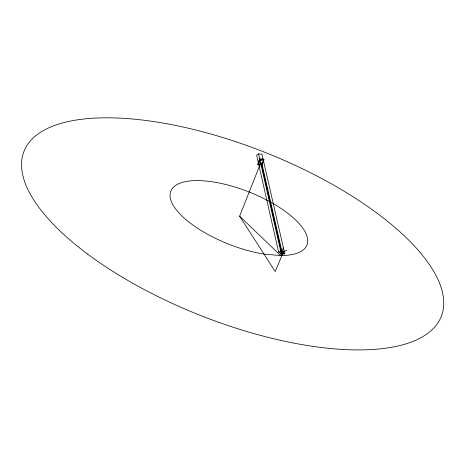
<?xml version="1.0" encoding="UTF-8"?>
<svg xmlns="http://www.w3.org/2000/svg" width="467" height="467" viewBox="0 0 467 467"><rect width="100%" height="100%" fill="white"/><g stroke="black" fill="none" stroke-linecap="round" stroke-linejoin="round"><path stroke-width="0.7" d="M259.623 158.599L260.049 159.416L264.03 159.761L261.946 165.009L257.965 164.682A2.609 0.852 21.6 0 1 258.07 163.613M258.228 162.288L259.605 158.809L263.09 159.171L261.958 154.221L258.549 153.912L256.611 155.172L258.228 162.288L258.391 161.716M283.329 247.907L280.597 255.548L264.007 254.101A73.208 28.002 21.6 0 1 170.157 193.647A73.208 28.002 21.6 0 1 271.216 202.462A73.208 28.002 21.6 0 1 280.597 255.548L239.629 216.192L261 162.218L281.694 252.939L286.656 250.37M257.965 164.682L260.049 159.416M258.584 163.864L260.002 160.286L263.411 160.578L284.812 253.96L281.35 253.955L278.583 251.911L258.584 163.864L261.999 164.145L282.039 251.929L284.812 253.96M261.999 164.145L263.411 160.578M278.583 251.911L282.039 251.929M239.629 216.192L275.203 271.514L283.959 250.715L281.694 252.939L281.046 249.092M258.549 153.912L259.681 158.873M260.002 160.286L281.35 253.955M261.514 164.682A2.609 0.852 21.6 0 1 261.946 165.009M262.436 158.838A2.615 0.841 21.6 0 1 264.03 159.761M87.51 254.007A224.388 87.691 21.6 0 0 437.976 322.785A224.388 87.691 21.6 0 0 172.422 124.806A224.388 87.691 21.6 0 0 87.51 254.007"/></g></svg>
